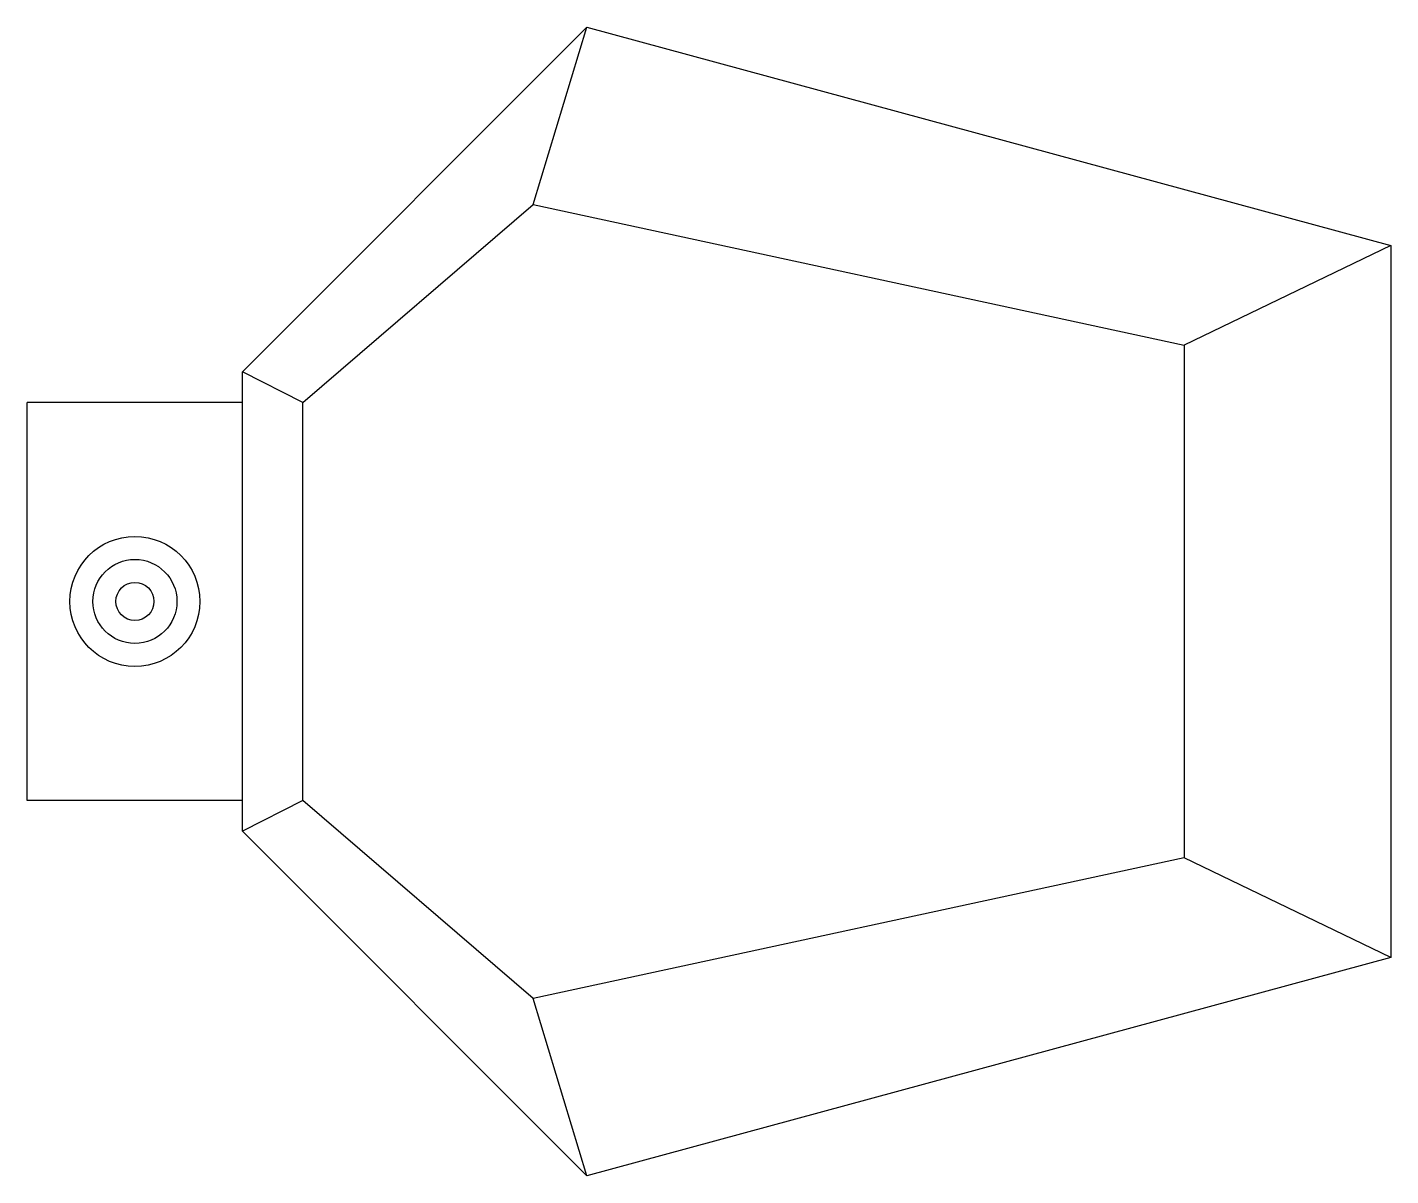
# Model space of a CAD drawing. Header units: millimetres. Extents: x -2882.01 to -2880.83, y 3719.82 to 3720.82.
import ezdxf

# ---------------------------------------------------------------- set-up
doc = ezdxf.new("R2010")
doc.units = ezdxf.units.MM
doc.header["$LTSCALE"] = 10
doc.layers.add('Ele_postes_luz', color=2, linetype='Continuous')

msp = doc.modelspace()

# ---------------------------------------------------------------- linework, layer by layer
at = {"layer": 'Ele_postes_luz'}
for p, q in [((-2881.5724, 3720.6634), (-2881.5256, 3720.8179)), ((-2880.8256, 3720.6279), (-2881.0056, 3720.541)), ((-2881.773, 3720.4912), (-2881.8256, 3720.5179)), ((-2881.8256, 3720.4912), (-2882.013, 3720.4912)), ((-2882.013, 3720.1446), (-2882.013, 3720.4912)), ((-2881.773, 3720.1446), (-2881.773, 3720.4912)), ((-2881.8256, 3720.1446), (-2882.013, 3720.1446)), ((-2881.773, 3720.1446), (-2881.8256, 3720.1179)), ((-2880.8256, 3720.0079), (-2881.0056, 3720.0947)), ((-2881.5256, 3719.8179), (-2881.5724, 3719.9723))]:
    msp.add_line(p, q, dxfattribs=at)
msp.add_lwpolyline([(-2881.8256, 3720.1179), (-2881.8256, 3720.5179), (-2881.5256, 3720.8179), (-2880.8256, 3720.6279), (-2880.8256, 3720.0079), (-2881.5256, 3719.8179)], close=True, dxfattribs=at)
msp.add_lwpolyline([(-2881.773, 3720.4912), (-2881.5724, 3720.6634), (-2881.0056, 3720.541), (-2881.0056, 3720.0947), (-2881.5724, 3719.9723), (-2881.773, 3720.1446)], dxfattribs=at)
for radius in [0.0566, 0.0366, 0.0166]:
    msp.add_circle((-2881.9193, 3720.3179), radius, dxfattribs=at)

doc.saveas('drawing.dxf')
